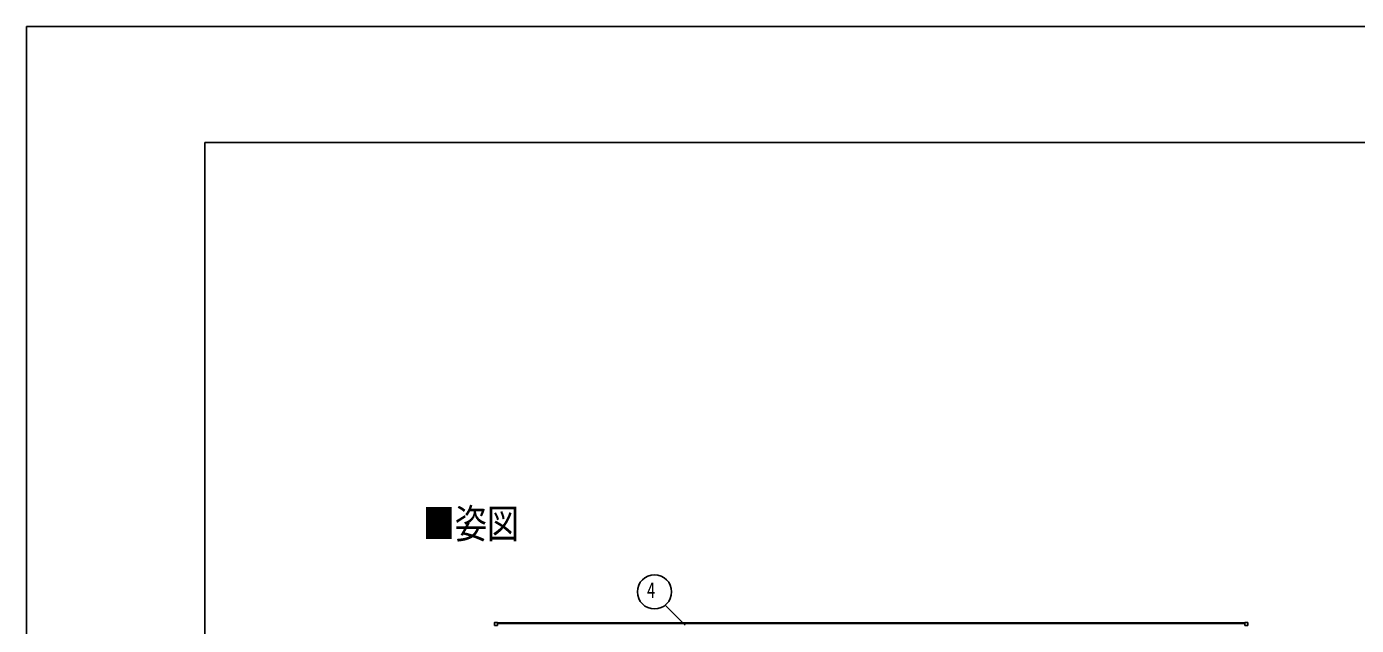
# Model space of a CAD drawing. Units: millimetres, scale not verified. Extents: x -16820 to 16820, y -11880 to 11880.
# Drawn here: x -16820 to -7859, y 7846 to 11880 of the extents above; entities that cross this region are included whole.
import ezdxf
from ezdxf.enums import TextEntityAlignment as Align

# ---------------------------------------------------------------- set-up
doc = ezdxf.new("R2010")
doc.units = ezdxf.units.MM
doc.header["$LTSCALE"] = 50
for name, color, linetype in [('0-2_USER1', 3, 'Continuous'), ('0-5_YKK_13', 4, 'Continuous'), ('0-6_YKK_A1', 4, 'Continuous'), ('0-7_YKK_D', 6, 'Continuous'), ('0-8_YKK_ZWAK', 7, 'Continuous')]:
    doc.layers.add(name, color=color, linetype=linetype)
doc.styles.add('ＭＳ ゴシック', font='')
doc.styles.get('ＭＳ ゴシック').set_extended_font_data('MS Gothic')

msp = doc.modelspace()

# ---------------------------------------------------------------- linework, layer by layer
at = {"layer": '0-5_YKK_13'}
for p, q in [((-13667.2, 7847.22), (-13667.2, 7865.22)), ((-13666.2, 7866.22), (-13648.2, 7866.22)), ((-13648.2, 7846.22), (-13666.2, 7846.22)), ((-13647.2, 7865.22), (-13647.2, 7847.22)), ((-8610.6, 7865.22), (-8610.6, 7847.22)), ((-8591.6, 7866.22), (-8609.6, 7866.22)), ((-8609.6, 7846.22), (-8591.6, 7846.22)), ((-8590.6, 7847.22), (-8590.6, 7865.22))]:
    msp.add_line(p, q, dxfattribs=at)
for centre, start, end in [((-13666.2, 7865.22), 90, 180), ((-13666.2, 7847.22), 180, 270), ((-13648.2, 7865.22), 0, 90), ((-13648.2, 7847.22), 270, 0), ((-8609.6, 7865.22), 90, 180), ((-8609.6, 7847.22), 180, 270), ((-8591.6, 7865.22), 0, 90), ((-8591.6, 7847.22), 270, 0)]:
    msp.add_arc(centre, 1, start, end, dxfattribs=at)
at = {"layer": '0-6_YKK_A1'}
for p, q in [((-13647.2, 7862.92), (-8610.6, 7862.92)), ((-8610.6, 7858.13), (-13647.2, 7858.13))]:
    msp.add_line(p, q, dxfattribs=at)
at = {"layer": '0-7_YKK_D'}
msp.add_line((-12381.8, 7847.66), (-12516.54, 7982.4), dxfattribs=at)
msp.add_circle((-12588.88, 8072.06), 115.2, dxfattribs=at)
at = {"layer": '0-8_YKK_ZWAK'}
for p in [(15580.08, 11100), (-15619.92, -10100), (15580.08, 11100), (-15619.92, -10100)]:
    msp.add_line(p, (-15619.92, 11100), dxfattribs=at)
msp.add_lwpolyline([(-16820, -11880), (16820, -11880), (16820, 11880), (-16820, 11880)], close=True, dxfattribs=at)
msp.add_lwpolyline([(-16820, -11880), (16820, -11880), (16820, 11880), (-16820, 11880)], close=True, dxfattribs=at)

# ---------------------------------------------------------------- texts
at = {"layer": '0-2_USER1', "style": 'ＭＳ ゴシック', "width": 0.8}
msp.add_text('■姿図', height=197.9, dxfattribs=at).set_placement((-14149.84, 8373.26), align=Align.BOTTOM_LEFT)
at = {"layer": '0-7_YKK_D', "style": 'ＭＳ ゴシック', "width": 0.8}
msp.add_text('4', height=105.6, dxfattribs=at).set_placement((-12640.11, 8000.06), align=Align.BOTTOM_LEFT)

doc.saveas('drawing.dxf')
